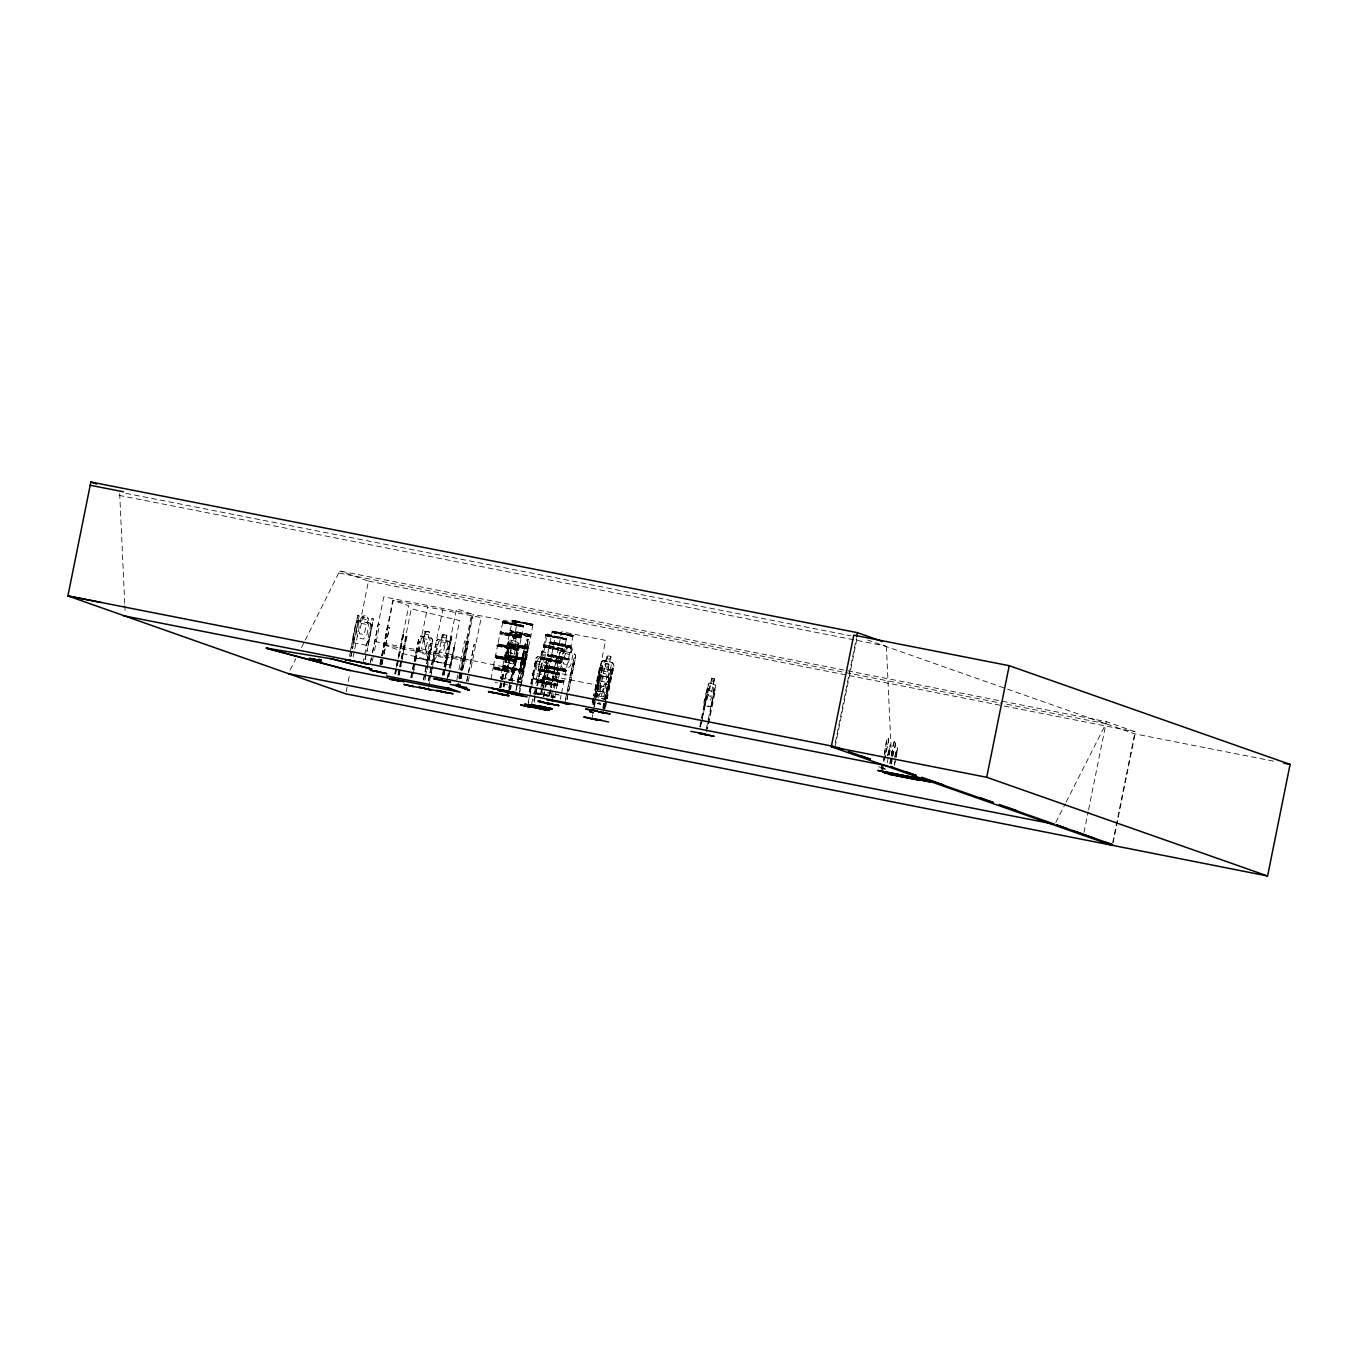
<?xml version="1.0" encoding="UTF-8"?>
<svg xmlns="http://www.w3.org/2000/svg" width="1358" height="1358" viewBox="0 0 1358 1358"><rect width="100%" height="100%" fill="white"/><g stroke="black" fill="none" stroke-linecap="round" stroke-linejoin="round"><path stroke-width="0.75" stroke-dasharray="5 3.75" d="M563.281 670.852L564.622 670.58M523.882 670.869L514.054 669.019M554.879 697.571L556.899 686.231L536.087 682.005L536.071 680.918L540.654 658.409L561.822 662.772M552.112 660.497L561.957 662.466L540.637 658.291L546.289 634.559M561.482 693.208L568.136 660.175L547.342 655.931L547.308 654.862L547.766 653.928L568.578 658.121L571.09 646.595L549.871 642.317L549.854 643.556L553.487 644.167M521.285 637.343L500.117 633.083L497.605 645.389L518.892 649.396L521.387 636.8L500.084 633.032L503.224 621.489M520.963 624.969L523.543 625.715L521.37 636.732L500.219 632.489M547.512 683.295C569.511 688.778 550.397 680.782 542.453 680.901M883.566 768.815L884.296 768.832M707.993 684.873C711.49 678.236 703.427 698.199 704.904 699.523C700.202 706.55 714.291 710.37 712.407 701.441L715.021 684.551L715.496 686.792L706.16 732.624M705.192 699.557L704.955 705.074L710.743 706.737M527.277 645.152L528.279 639.465L521.693 671.82L520.521 671.446L522.83 656.627M524.646 657.17L523.475 656.831L525.529 646.578L526.717 646.951L522.321 672.006L520.216 679.339L518.773 678.898L522.355 658.426L522.372 664.113L524.188 658.953L525.835 659.343M573.076 635.374L571.056 645.797L549.905 642.266L561.516 643.556L571.056 646.544L561.38 644.269M500.016 657.578L507.892 659.088L501.475 657.527M505.159 655.32L517.5 657.832L505.685 655.354M551.178 667.321L557.595 668.934L545.712 666.812M525.953 658.681L510.998 655.303M497.266 657.153L495.263 656.695L501.509 657.391L499.167 657.102M512 620.351L514.054 620.47M890.509 745.406L890.644 746.323M890.712 745.865L890.39 744.778L889.931 745.61M896.687 754.725L897.672 747.375M511.066 655.388L505.312 654.556L509.776 655.71M606.075 668.34L606.415 668.085M525.257 662.076L523.577 667.389L520.589 666.439L521.438 660.871M521.489 660.854L520.589 666.439M525.733 657.527L526.446 651.908L525.902 657.561M519.825 671.056L523.696 671.327L502.596 666.931L500.559 677.965L506.517 678.932M887.64 755.557L890.05 746.102M887.877 755.591L888.166 753.707M503.614 665.692L523.882 670.631L502.579 666.863L509.725 631.928L530.978 635.867L509.708 631.86L512.73 620.25M559.581 637.072L566.473 638.684L561.923 662.127L540.824 657.832L550.499 660.09M564.113 670.954L563.129 671.005L564.317 671.039M521.336 636.053L518.892 635.289M540.705 688.981L547.342 655.931C574.315 662.602 576.692 659.479 547.325 655.082M889.201 755.116L890.424 746.272M894.752 757.085L897.027 748.547M894.973 757.136L895.143 756.168M896.348 755.591L895.957 757.526M896.399 756.61L896.501 753.232M881.104 768.934L882.802 761.125M884.296 753.283L885.433 747.392A5.687 0.985 -78.9 0 1 887.029 739.499A5.687 0.985 -78.9 0 1 888.353 739.974A5.687 0.985 -78.9 0 1 886.757 747.868L883.056 765.42M881.631 769.035L883.888 757.272M884.262 755.303L885.772 747.46A5.687 0.985 -78.9 0 1 887.368 739.567A5.687 0.985 -78.9 0 1 888.692 740.042A5.687 0.985 -78.9 0 1 887.097 747.935L884.211 761.583M889.779 763.586L892.41 749.837A5.687 0.985 -78.9 0 1 894.005 741.96A5.687 0.985 -78.9 0 1 895.329 742.436A5.687 0.985 -78.9 0 1 893.751 750.329L891.68 760.073M890.118 763.654L892.766 749.905A5.687 0.985 -78.9 0 1 894.345 742.028A5.687 0.985 -78.9 0 1 895.686 742.503A5.687 0.985 -78.9 0 1 894.09 750.397L892.851 756.236M124.732 603.427L119.623 492.105M305.261 640.11L339.721 570.971L1106.329 721.658L1135.084 731.758L1112.762 842.469M350.177 652.146L357.697 615.632L359.157 615.938L352.605 648.394M349.515 656.22L350.754 650.126M351.162 648.089L357.697 615.632M350.822 656.508L352.045 650.414M352.452 648.377L359.157 615.938M350.975 656.525L352.197 650.431M346.154 691.799L347.801 683.6M348.208 681.546L349.872 673.347M353.182 656.933L354.421 650.788M354.828 648.734L368.476 581.088L339.721 570.971M362.875 616.04L361.72 621.523L358.716 622.796L356.645 633.049L358.393 638.005L363.333 639.024L366.847 635.188L368.918 624.935L366.643 622.558L367.763 617.058M366.694 622.558C373.365 615.598 358.597 612.322 361.584 621.302L358.173 620.589L355.915 622.134L352.944 636.885L353.708 642.741L366.1 645.322L368.833 640.212L371.786 625.478L370.462 623.169L366.915 622.422M363.01 663.264L372.024 618.62L373.467 618.925L366.932 651.399L373.467 618.925M365.132 659.496L366.354 653.402L365.285 659.513M370.361 662.857L372.024 654.675M372.432 652.621L378.203 623.95L379.697 624.239L374.027 652.96M370.462 662.908L372.109 654.709M372.533 652.655L383.788 596.858L471.65 614.139L460.396 669.935M372.364 661.142L373.501 654.963M379.901 664.181L392.802 600.185L408.775 605.787L395.042 673.874M380.172 664.266L387.336 627.311L389.356 627.719L383.991 654.335M380.427 664.283L393.345 600.287L481.207 617.567L470.377 671.31M380.732 664.385L387.913 627.413M381.819 664.537L383.482 656.355M383.89 654.301L389.356 627.719M381.921 664.571L383.584 656.389M394.788 673.789L403.037 632.828L403.869 633.032L398.913 657.611M395.348 673.908L403.869 633.032M395.619 673.992L398.505 659.649M397.945 674.807L399.184 668.662M399.608 666.625L400.848 660.48M401.255 658.426L411.27 608.774L459.649 620.572L450.041 668.17M398.437 674.909L399.676 668.764M400.101 666.71L401.34 660.565M401.747 658.528L406.297 635.985L400.899 666.914M398.76 675.011L399.999 668.866M400.423 666.829L407.094 636.189M399.252 675.096L400.491 668.951M410.778 677.557L413.647 663.366M414.054 661.329L418.807 637.7L420.691 636.019L423.951 636.613L424.952 631.097L429.671 631.979L428.364 637.615M411.084 677.642L412.323 671.548M412.73 669.528L413.952 663.434M414.36 661.414L419.079 637.836L420.793 636.036L431.454 638.192L432.625 640.297M412.051 677.795L413.29 671.718M413.698 669.681L414.92 663.604M415.327 661.567L419.418 641.282L414.818 665.709M413.188 673.823L414.411 667.729M418.637 651.67L427.634 607.026M424.069 636.834L425.054 631.13M423.34 679.883L424.579 673.789M424.986 671.769L426.208 665.675M426.616 663.638L430.707 643.352L432.302 643.658L426.565 672.074M423.662 679.951L424.884 673.874M425.292 671.837L426.514 665.76M426.921 663.722L430.707 643.352M432.523 640.28L429.824 655.014L427.006 660.141M425.444 676.063L432.795 640.263L431.555 638.022L428.568 637.462M424.935 680.188L426.157 674.094M428.245 680.816L429.468 674.722M429.892 672.702L431.114 666.608M431.521 664.588L442.742 609.997M428.568 680.901L429.79 674.807M430.197 672.77L431.42 666.693M431.827 664.656L435.612 644.286L437.208 644.609L432.285 668.951M429.518 681.054L430.758 674.96M431.165 672.94L432.387 666.846M432.795 664.826L437.208 644.609M428.602 687.216L430.248 679.102M430.656 677.065L431.878 670.988M445.848 640.874L447.054 635.204L442.402 634.356L441.401 639.873L438.736 641.451L436.665 651.704L438.091 656.525L442.419 657.323L445.628 653.368L447.699 643.115L445.747 640.857L446.85 635.357L442.521 634.559M441.52 640.076L442.504 634.373M442.453 675.011L443.676 668.934M444.083 666.897L448.174 646.612L449.447 646.849M442.759 675.096L443.981 669.002M444.389 666.982L448.174 646.612M443.217 674.722L444.456 668.577M444.881 666.523L456.543 608.673L472.499 614.291L461.262 670.088M443.489 674.807L444.728 668.662M445.135 666.608L451.077 635.799L451.908 636.002L444.032 675.333M443.794 674.824L451.908 636.002M447.172 678.219L448.819 670.02M449.243 667.983L453.861 647.579L449.719 668.068M447.665 678.304L449.311 670.122M448.395 676.369L449.634 670.224M448.887 676.454L450.126 670.309M450.533 668.272L454.675 647.783L453.368 647.494M456.848 679.883L458.393 671.65M458.919 669.63L464.589 640.925L466.184 641.248M458.749 678.117L459.887 671.938M459.344 678.185L460.583 672.04M460.99 669.986L466.779 641.316L468.493 641.638L462.705 670.309M459.598 678.27L460.837 672.125M459.921 678.304L461.16 672.159M461.567 670.105L467.746 641.502M460.175 678.389L461.448 672.176M461.822 670.19L473.11 614.342L517.042 622.966L505.906 678.813M460.956 678.474L462.195 672.329M462.603 670.275L468.493 641.638M461.058 678.508L462.297 672.363M466.711 681.224L474.146 644.354L475.741 644.694M466.812 681.258L474.248 644.388M468.306 681.563L469.851 673.33M490.985 679.187L493.073 668.425L502.732 670.445M495.568 657.034C502.596 658.291 495.432 658.07 498.233 657.628M509.403 623.543L504.158 622.303L505.023 623.118M502.477 621.489L505.872 622.643M498.046 657.662L498.929 658.392M505.753 662.025L513.375 663.841L515.531 658.817L513.426 664.028L505.634 662.195L508.588 641.706L510.285 640.076L508.69 641.808M499.574 687.725L508.843 641.842M500.05 687.81L508.639 645.203C509.114 645.203 505.566 644.778 511.694 646.085M507.79 657.068L506.602 656.203L521.251 659.462M514.359 621.862L513.68 621.098L515.938 621.557M500.474 687.946L509.063 645.339L513.171 645.899M500.949 688.031L510.319 642.198L512.306 640.755L513.494 635.086L512.39 640.569M503.394 686.809L504.633 680.664M505.057 678.627L510.829 649.956L511.677 650.126M503.495 686.859L504.735 680.714M505.159 678.661L510.829 649.956M504.242 686.995L505.38 680.816M514.92 660.871L513.375 661.193M505.634 623.033L523.203 626.717L521.353 626.479M514.444 661.397L513.986 660.667L515.514 661.77M508.809 687.793L510.031 681.716M510.438 679.679L517.449 647.308L510.082 683.821M508.452 691.952L509.674 685.858M515.378 658.783L518.501 644.082L511.338 679.9M509.284 690.051L510.931 681.92M509.759 690.136L511.389 682.005M519.537 681.988L521.387 682.208L511.83 679.985L518.349 647.511L516.991 647.223M510.574 689.44L511.355 685.484M511.762 683.413L518.705 649.752L501.289 646.68M517.636 679.934L525.257 644.32L519.028 671.039L523.662 651.008L522.202 656.389M515.955 690.187L517.177 684.092M517.585 682.072L524.901 646.374L527.006 639.058L528.449 639.499M516.159 690.187L517.398 684.092M517.805 682.072L524.341 649.599M518.145 682.174L524.697 649.718L523.781 649.497L524.697 649.718M523.492 659.445L526.123 659.835L522.253 659.02M520.046 679.102L521.149 673.602M530.757 625.019L531.521 624.544L528.5 623.695M519.452 689.134L527.227 650.584L528.143 650.805L519.961 691.392M521.336 673.84L522.949 672.21L528.041 647.325L527.345 644.982M518.79 695.33L528.228 647.359M529.128 692.054L530.35 685.977M530.757 683.94L535.918 658.291L537.649 656.559L547.529 658.324L548.615 660.531L547.529 658.324M529.501 692.156L530.723 686.062M531.131 684.025L536.172 658.409M528.228 702.409L529.875 694.294M530.282 692.274L536.41 661.838L529.841 696.416M527.787 706.567L529.433 698.436M544.524 657.985L546.255 660.175L544.185 670.428L541.197 674.451L537.293 673.755L536.087 668.985L538.141 658.732L540.62 657.289L541.621 651.585L545.933 652.349L544.643 658.002M540.739 657.306L541.842 651.823M531.691 703.936L533.219 696.298M535.239 693.921L536.478 687.776M536.885 685.722L547.308 634.016L557.951 637.309M535.358 693.955L542.419 661.261L535.935 694.074M548.343 636.24C551.195 635.544 544.117 635.289 548.853 636.138M534.288 702.273L535.391 696.077M542.097 670.054L544.151 659.801L540.246 659.105L538.175 669.358L547.155 670.971L540.399 669.867M548.191 635.612L549.345 636.206L547.342 635.816M554.183 631.47L552.265 631.198L550.245 641.621L559.802 643.777M540.535 694.108L541.757 688.014M542.165 685.977L546.68 663.672L548.208 663.96L542.063 694.396M540.908 694.193L542.131 688.099M542.538 686.079L546.68 663.672M548.496 668.153C544.252 667.508 550.346 667.151 547.919 668.068M554.488 632.862C552.553 630.91 558.427 634.067 555.507 632.811M542.504 690.254L548.496 660.497M543.217 696.722L555.303 636.834L545.678 634.492M543.794 696.841L545.322 688.591M545.865 686.588L549.82 663.943M548.87 695.771L561.669 631.742L605.6 640.382L594.464 696.213M557.052 659.054L551.161 687.691L556.305 658.902M572.703 670.377L569.919 675.486L557.595 672.906L556.899 667.067L559.937 652.315L562.178 650.771L565.573 651.484M551.416 696.314L560.09 652.434M549.786 672.006L557.968 673.941M563.723 639.228L565.335 639.533L545.61 635.646M552.282 698.623L554.098 690.526M554.336 688.472L561.041 656.033L559.598 655.727M546.069 682.157L557.323 684.177L561.652 663.043M571.718 647.24L570.547 652.723L572.804 655.099L570.733 665.352L567.237 669.205L562.331 668.17L560.599 663.23L562.653 652.977L565.658 651.687C562.212 642.673 577.082 645.491 570.767 652.57L574.4 653.334L575.673 655.642L568.544 691.46M565.709 651.704L566.812 646.204M564.521 634.407L553.215 632.556L572.906 636.512L570.716 635.357L571.226 636.104M556.288 669.392L565.828 671.616L563.977 671.378M560.294 699.234L561.058 695.279M565.471 699.268L573.823 658.715L575.266 659.02L568.713 691.477M564.826 703.359L573.823 658.715M566.914 699.574L568.136 693.497L567.084 699.591M599.489 667.389L593.616 696.026L600.134 667.508M592.801 704.412L593.938 698.216M593.853 700.015L601.441 662.229M593.378 704.395L594.651 698.046M595.008 696.264L601.204 665.573L602.324 665.827L593.972 706.584M597.282 685.349C596.501 706.058 598.08 669.019 600.355 670.716L601.798 668.866L610.268 670.309L611.151 672.465M593.802 704.479L595.042 698.402M595.449 696.365L599.506 673.958L600.949 674.213L594.397 706.686M594.159 704.327L595.398 698.233M595.806 696.213L602.324 665.827M591.952 718.857L592.767 714.8M608.859 664.571L605.329 663.977L604.361 669.494L602.035 670.988L598.827 696.145L602.222 696.722L604.293 686.486L606.992 682.429L609.063 672.176L607.62 670.037L609.012 664.418L605.379 663.79M598.454 697.978L597.011 695.839L599.082 685.586L601.781 681.512L605.43 663.128L609.267 663.994L607.196 674.247L603.359 673.381M605.923 661.329L607.026 655.829M604.055 697.044L607.247 671.87L603.852 671.293M610.862 656.695L609.64 662.161L611.321 664.469L609.25 674.722L606.313 678.644L602.477 677.778L601.305 672.923L603.376 662.67L605.804 661.295L606.924 655.625L611.032 656.542L609.81 662.025L612.73 662.67L613.646 664.928L606.873 698.708M602.816 708.095L609.352 675.639L610.794 675.894L604.242 708.367M603.241 708.197L609.352 675.639M597.893 680.799L600.236 675.554L608.927 677.048L608.825 682.701L605.736 697.299L604.293 699.149L605.838 697.384M603.699 708.604L611.881 668.017L613.392 668.34L607.264 698.776M603.275 712.729L604.904 704.598M605.312 702.578L612.271 668.085M610.557 679.628C602.68 698.929 616.515 664.3 613.527 664.911L612.509 662.823L603.071 660.684M604.819 708.859L606.466 700.728M605.617 706.89L606.856 700.796M699.76 726.751L707.925 684.788M700.27 726.853L708.044 688.302L700.966 727.022M700.439 726.92L708.723 688.472M714.308 678.796L713.188 684.279L714.07 686.435L712.016 696.688L709.878 700.762L707.535 700.168L707.179 695.449L711.915 677.998L710.981 683.515M713.357 684.313L714.58 678.661L711.915 677.998M706.449 728.465L714.223 689.915L715.428 690.187L707.654 728.737M835.34 742.453L856.236 638.888M835.136 746.73L857.051 638.107M891.442 756.219L886.231 642.775M882.649 770.088L883.006 767.711M888.149 752.705L890.627 744.829M888.964 755.065L890.559 746.798M895.126 755.167L897.4 747.477M1084.007 832.369L1088.148 811.863M1088.556 809.826L1106.329 721.658M1113.136 842.69L1135.033 734.084M882.564 769.375L883.803 763.536M887.181 762.806L888.471 756.678M891.204 764.045L892.444 758.188M894.599 763.213L895.448 759.139M894.396 765.301L895.261 761.227M523.611 659.598L518.977 658.291M507.315 647.647L497.639 645.389L493.005 668.136L514.156 672.482L493.039 668.934L513.85 673.11M522.083 648.207L528.041 649.175L530.859 636.138L521.133 633.897M523.441 671.955L503.207 667.763M534.628 692.291L536.087 682.005L557.17 685.603L536.223 681.36L557.374 685.026L536.291 680.511M542.402 694.413L533.66 693.021L540.925 693.938M523.577 667.389L525.037 662.008M517.483 657.883L506.84 655.999M547.036 671.514L559.53 673.347L538.77 668.832L559.547 673.059M502.766 667.813L520.063 671.446L521.862 666.557L521.913 671.938L522.389 665.369L524.544 659.122L522.406 658.545M550.924 672.261L557.612 673.5L555.728 673.313M710.54 706.703L712.543 701.424M521.947 660.99L523.475 656.797M547.359 654.76L568.578 658.851L547.766 653.877L549.82 643.624L570.649 647.868L561.092 645.627M598.012 680.85L600.372 675.588M597.164 690.984L605.838 692.461L608.18 687.216M521.981 673.874L522.983 672.295M543.098 680.494L545.644 675.282L543.098 680.494L533.117 678.694M290.12 669.918L295.806 658.732M301.476 647.562L304.311 641.978M1055.794 822.439L1065.249 803.817M1066.2 801.967L1105.904 723.746L1004.105 703.733M426.955 659.954L429.569 654.929M444.456 663.4L447.172 658.24L444.439 663.213L433.779 661.244M447.308 658.274L444.524 663.417L433.609 661.397L446.612 640.823M569.834 675.282L572.533 670.309L575.486 655.676L574.23 653.487L544.134 647.24M365.947 645.118L368.612 640.144M545.526 634.559L548.004 635.629M547.715 635.85L566.676 639.007L562.806 638.192M547.308 667.898L566.235 670.886L564.351 669.562M517.177 659.173L525.716 660.616L523.441 659.92M564.521 639.16L563.638 639.007M557.629 674.519L556.441 674.281L558.257 674.637M601.798 668.866L600.253 670.631M506.653 623.203L503.495 622.762L504.938 623.05M513.46 621.658L514.614 621.913L512.017 621.268L532.828 624.799M506.161 656.491L505.77 656.491M539.703 670.784L559.004 674.79M546.222 667.661L547.291 667.678L545.627 667.423M537.768 656.593L535.918 658.291M438.244 639.279L436.274 640.959L438.244 639.279L441.401 639.873M520.929 625.376L523.407 625.614M495.347 656.627L497.401 656.78M532.828 624.765L530.944 635.527L509.827 631.232L519.52 633.49M548.242 671.344L538.413 669.273L545.492 671.293M545.882 666.303L544.982 666.625L547.58 667.474L546.12 667.067M558.834 673.857L557.578 673.67L559.649 673.721L558.545 672.719M601.322 662.212L603.19 660.701M560.039 652.417L562.212 650.957M356.119 622.253L358.257 620.793L370.394 623.339M421.286 638.209L423.968 636.8M570.632 635.171L572.974 635.374M548.988 666.371L545.067 665.997L547.715 667.05M532.998 624.867L531.131 624.68M552.842 631.249L553.181 631.996M552.214 631.266L553.334 631.589M566.456 639.194L556.865 636.902M514.02 659.598L495.466 656.05L496.536 656.899M525.088 658.749L504.972 654.946L505.753 655.303M515.327 660.837L516.193 660.582M566.031 671.022L556.441 668.73M503.139 621.455L520.997 625.003M572.499 635.816L571.26 635.646L573.11 635.917M565.845 639.143L564.605 638.939M525.919 660.022L521.421 658.8M515.751 661.176L512.628 660.684M545.152 666.218L546.255 666.693M548.055 672.278L538.311 669.834L540.467 669.766M558.8 674.247L556.95 673.059M512.102 620.657L529.365 623.967L527.057 623.509M513.867 621.132L521.676 622.898M513.086 621.54C521.099 623.101 511.151 620.929 514.529 621.625M529.348 623.916L532.913 624.357M502.596 622.592L504.276 622.711M506.042 622.711L505.448 623.152M530.944 625.274C535.629 626.191 528.703 624.154 531.385 625.155M513.663 624.493L522.287 626.462L503.394 622.813M552.214 631.657L571.328 635.272M554.658 632.624L552.129 632.285L556.101 632.981M553.826 632.709L555.133 632.794M571.277 635.917L563.366 634.288M547.291 635.408L548.377 635.595M546.782 635.68L547.817 635.917M530.35 634.746L510.116 630.553L530.367 634.746M549.141 636.172L546.968 635.697M521.353 636.002L502.969 632.455M529.926 636.8L509.708 632.607L529.943 636.817M543.743 644.931L545.424 645.067M507.23 644.303L528.432 648.343L513.171 645.899M543.319 647.002L545.016 647.121M517.33 658.494L504.921 655.71L506.857 655.948M506.619 656.797L505.516 656.423M508.724 657.017L507.858 656.865M526.021 659.513L524.12 659.241M498.335 658.104L495.347 657.595L497.469 658.121M496.943 657.781L499.303 658.274L498.454 658.324M498.997 658.223L497.317 657.459M522.966 659.988L524.29 660.26M516.312 659.886L514.631 659.75M512.679 660.243L516.651 660.548L507.926 658.885M560.905 663.4L540.688 659.207L560.939 663.4M516.329 661.227L514.478 660.939M513.579 661.057L515.038 661.55M546.918 667.236L554.709 669.002M548.921 667.661L547.647 667.372M549.277 668.306L546.544 667.542M551.365 666.523L566.201 669.8L557.629 668.696M503.631 665.709L523.865 669.901M564.232 670.394L566.099 670.496L562.399 669.952M538.634 669.087L552.621 671.684M547.053 671.463L538.481 670.037L539.466 670.343M539.992 670.852C546.493 672.482 536.885 670.479 542.148 670.92M540.094 671.09L541.01 671.293M542.708 671.599L541.333 671.158M556.424 674.264L549.65 672.668M543.319 676.759L544.999 676.895M543.726 679.068L542.742 678.728L544.592 678.949M556.899 667.067L557.663 672.906L558.953 672.991M512.679 620.691L513.935 620.861M531.165 624.239L532.455 624.408M530.622 624.357L531.589 624.544L529.297 624.357M531.419 624.986L530.095 624.884L531.47 625.155M521.574 625.444L522.864 625.665M521.54 625.885L522.796 626.021M520.963 626.208L521.251 626.038M552.706 632.319L555.863 633.134M555.795 632.913L554.692 632.896L556.61 633.422M571.294 635.238L573.161 635.51L572.142 635.137M570.683 635.799L571.871 636.036M546.222 634.576L559.598 637.089M546.137 634.984L554.132 636.359M546.052 635.595L547.342 635.782M549.413 636.376L549.701 636.478M564.028 639.279L564.996 639.295L556.729 637.564L559.377 638.124M564.402 639.55L566.252 639.788L564.928 639.262M562.161 650.906L563.994 651.127L557.103 649.447M561.346 661.346L541.112 657.136L561.788 661.278M505.702 655.286L506.992 655.49M525.512 658.749L508.792 655.795M524.697 660.158L523.051 660.022M495.942 657.662L499.829 658.749M515.548 661.77L510.167 660.854M545.797 666.405L551.229 667.219M539.058 670.088L540.314 670.241M557.51 674.06L558.783 674.196M500.847 678.694L502.121 678.881M534.611 692.291L554.845 696.484L543.573 694.481M514.003 620.47L523.458 622.253M506.178 622.371L502.647 621.964M521.591 625.427L511.066 623.339M503.903 622.626L506.704 623.407M519.758 625.121L521.913 625.749L513.799 623.831M554.132 631.487L555.999 631.793M522.083 626.242L520.606 626.106L521.879 626.361M554.047 631.894L555.88 632.183M547.478 634.763L549.311 635.086M517.262 637.513L520.946 638.056L519.944 637.717M545.407 645.05L549.549 645.797M544.999 647.121L564.283 650.448L543.149 646.153L552.859 648.411M605.702 661.091L603.037 660.497L601.322 662.127M501.713 644.626L498.046 644.065L507.603 646.306M501.306 646.68C478.491 642.164 525.223 652.4 517.466 650.041M601.204 665.573L601.934 665.776M613.392 668.34L611.881 668.017M507.094 656.287L508.758 656.627M506.975 656.848L506.093 656.661L507.281 656.966M507.196 656.899L508.961 657.272M523.798 660.192L524.782 660.361L523.153 659.852M499.388 656.304L495.721 655.761L505.261 657.985M514.682 659.767L507.96 658.511M497.249 657.204L510.438 659.733M547.053 666.591L548.921 666.897M564.385 669.562L549.871 666.71M600.287 675.758L608.791 677.218M562.382 670.037L564.538 670.648M546.408 667.695L545.186 667.491M564.741 671.344L546.018 667.729M540.263 670.513L542.148 670.58M601.781 681.546L605.176 682.089M558.07 674.417L556.899 674.196M598.657 682.65L598.233 676.844L598.538 682.633L608.299 684.822M600.898 685.943L604.293 686.486M544.982 676.895L563.977 680.901L543.302 676.759M544.575 678.949L556.678 681.292M597.282 690.815L605.838 692.461M517.704 681.665L519.554 681.988M601.73 698.521L604.412 698.997M601.798 698.725L604.429 699.183M559.258 695.058L555.133 694.311M598.148 702.663L600.321 703.037M597.214 703.444L600.745 704.055M597.197 703.631L600.694 704.225M551.144 696.688L554.896 697.35L552.366 696.535M551.009 697.316L552.876 697.639M541.723 651.789L545.746 652.519M535.391 660.905L547.97 663.145M536.783 661.923L535.629 661.719M534.848 663.451L547.444 665.709M533.287 678.542L543.047 680.29M515.497 641.316L516.753 635.85L513.341 635.052M505.634 662.195L505.736 656.457M515.751 621.2L518.06 621.591M517.958 622.236L514.224 621.625L516.159 622.151M526.989 623.933L529.297 624.324M506.262 622.015L508.554 622.439M506.178 622.405L511.083 623.288M555.965 631.793L568.679 634.339M505.668 623.152L503.665 622.609M519.554 626.174L514.682 625.24M564.521 634.441L571.616 635.544L563.519 633.626M567.118 634.95L571.328 635.951M547.732 636.07L548.717 636.223M517.279 637.513L502.562 634.526M553.487 644.167L558.376 645.084M522.507 646.136L528.466 647.104L518.909 644.88M501.696 644.609L518.875 648.309L497.758 644.761L518.909 649.107L509.182 646.798M425.071 631.317L429.484 632.132L428.279 637.598L430.214 639.856L428.143 650.109L424.952 654.081L420.641 653.283L419.215 648.462M450.279 643.522L448.938 641.248L446.035 640.721M438.176 639.465L448.938 641.451M520.097 658.121L522.406 658.511M520.029 658.494L522.321 658.902M517.398 658.104L522.321 658.953M506.687 656.576L508.164 656.865M524.392 659.632L517.313 658.545M523.288 660.039L521.234 659.462M419.724 641.349L418.451 641.112M499.371 656.304L515.514 659.632L514.02 659.292M551.382 666.523L545.424 665.556L549.905 666.71L546.306 666.167M548.988 666.388L551.28 666.778M510.387 659.818L512.73 660.158M501.306 658.562L498.267 658.087M510.336 660.26L512.628 660.633M562.433 669.952L557.51 669.121M560.107 669.613L562.416 670.071M561.346 670.462L564.572 671.124M557.68 673.891L541.604 671.208M542.47 680.901L536.512 679.934L546.069 682.157M416.346 658.002L427.057 659.971M416.193 658.155L415.871 652.434L416.159 658.155L427.125 660.175M507.722 684.941L502.833 684.025M539.635 694.549L533.575 693.242L538.26 694.108M706.822 689.983L714.376 691.901M518.06 621.625L520.657 622.1M517.941 622.236L527.006 623.899M558.257 632.217L560.854 632.743M567.203 634.492L561.873 633.49M508.367 623.441L510.964 623.95M554.454 632.2L555.422 632.455M554.641 632.845L553.589 632.658M557.934 637.275L564.894 638.786M549.532 645.797L564.419 649.073L543.302 645.508L564.436 649.803L554.726 647.545M522.507 646.136L507.349 643.556L528.5 647.902L518.773 645.593M522.1 648.207L511.677 646.085M517.5 657.611L520.114 658.104M517.415 658.019L520.029 658.528M510.88 657.374L513.46 657.866M519.774 659.649L505.906 656.712L507.4 657.068M501.577 656.983L504.242 657.238M551.28 666.812L561.72 668.934M510.523 659.309L504.09 657.917M551.11 667.695L553.708 668.187M501.289 658.545L514.037 661.159M510.336 660.209L503.869 659.054M498.216 658.274L499.625 658.511M546.918 667.661L548.428 667.966M499.795 658.749L510.184 660.854M550.856 672.397L553.487 672.804M548.819 696.264L543.421 695.194M525.902 644.558L525.071 644.286M519.893 673.398L519.028 671.039L519.028 673.127L522.168 673.908M125.853 493.327L850.923 635.833M118.961 495.364L885.586 646.035M339.296 573.076L1002.034 703.325M368.476 581.088L1002.119 705.617M1004.207 706.024L1135.084 731.758M1273.515 761.142L1134.66 733.846L867.779 640.059M374.774 641.502L462.654 658.766M464.113 658.97L508.045 667.61M552.672 676.386L596.603 685.009M384.331 644.931L472.211 662.195M897.553 749.26L897.485 747.545M878.473 766.829L884.414 768.221L883.549 767.983M882.802 768.407L885.229 768.883M882.751 768.628L885.178 769.12M515.021 621.404L513.069 620.946M514.818 624.595L509.42 623.509M554.2 635.985L556.933 636.546M554.115 636.41L557.951 637.258M558.376 645.084C602.443 652.96 521.319 636.8 559.513 645.135M518.909 644.88L507.637 642.86L517.194 645.101M504.887 659.818L507.603 660.361M547.121 671.107L550.975 671.87M541.401 670.784L541.842 670.818M512.187 669.952L514.903 670.496M509.097 679.441L511.83 679.985M512.832 680.748L507.451 679.645M508.927 680.137L511.694 680.697M548.802 692.512L551.535 693.055M523.458 622.236L530.588 623.797L528.534 623.305M521.761 622.456L516.651 621.404M523.39 622.626L528.483 623.746M523.254 623.271L525.919 623.831M513.867 623.492L516.532 624.035M559.207 632.93L561.873 633.473M509.488 623.135L512.17 623.661L502.783 621.54M553.198 631.962L561.788 633.897M555.133 637.174L548.021 635.595M552.35 637.225L555.015 637.785M509.929 634.712L500.372 632.539M511.542 635.12L521.234 637.377M553.147 647.053L543.726 644.931M554.437 648.903L557.103 649.447M516.906 646.442L507.196 644.184M518.484 646.934L521.149 647.494M557.153 656.814L547.478 654.556M558.766 657.221L568.527 659.411L547.478 655.286M508.894 648.139L517.483 650.041M514.835 656.78L509.759 655.71M516.413 657.221L524.986 659.258M514.784 657.068L509.674 655.965M516.396 657.255L519.062 657.917M514.699 657.442L506.076 655.693M516.312 657.73L518.977 658.324M554.896 668.085L547.766 666.54M556.525 668.272L565.115 670.275L559.173 668.815M505.193 658.274L495.755 656.152M506.823 658.46L515.378 660.48L511.881 659.53M549.718 667.406L554.794 668.577M506.721 658.936L515.327 660.888M506.721 658.986L509.386 659.53M502.341 658.613L505.006 659.19L499.914 658.087M497.571 657.951L498.573 658.07M550.007 670.835L557.103 672.363M545.577 670.767L548.309 671.073M549.871 671.531L556.984 673.178M548.157 671.854L543.081 670.648M540.552 671.192L541.638 671.327M512.441 668.594L502.749 666.337L523.865 670.648M552.553 679.611L542.877 677.353L564.011 681.648L542.725 677.981L563.859 682.276L554.166 680.019M504.31 670.937L513.867 673.178M545.916 682.887L536.223 680.613M547.155 692.716L549.82 693.276M545.169 694.973L550.329 696.06M545.033 695.602L547.732 696.162M570.598 647.97L567.457 647.308L567.084 649.124L570.224 649.786M357.544 615.615L359.004 615.921M371.854 618.603L373.314 618.909M514.173 621.217L516.566 621.811M528.313 624.374L525.902 623.848L530.706 624.833M559.224 632.913L553.266 631.589M556.695 632.794L559.123 633.337M516.464 624.408L518.892 624.952M521.149 647.494L523.577 648.021M519.197 657.119L521.591 657.9M509.471 659.02L511.915 659.547M552.146 668.017L547.698 666.948M548.157 667.847L549.141 668.068M499.999 657.611L502.443 658.223M498.454 658.053L499.557 658.307M513.765 661.295L511.66 660.684M552.519 672.091L554.981 672.617M552.299 673.245L554.709 673.755M557.187 674.434L557.782 674.536M556.678 681.292L563.57 682.972L543.709 679.068M495.025 682.395L497.452 682.921M600.117 667.304L612.475 670.088M514.631 620.946L516.685 621.387M568.663 634.322L570.716 634.797M504.87 623.186L506.907 623.645M518.909 635.289L500.525 631.759L501.526 632.098M518.501 637.36L500.117 633.813L502.579 634.526M523.56 648.004L527.906 649.073M509.674 655.999L506.178 655.15M561.72 668.917L566.048 669.986M498.063 656.729L500.185 656.933M500.016 657.696L495.67 656.576M499.897 658.138L496.4 657.272M543.098 670.682L539.55 669.867M540.484 670.971L538.396 670.665L542.877 671.803M505.04 679.136L500.695 678.066M516.855 681.784L518.909 682.242M556.61 694.125L558.647 694.583M532.964 673.008L533.27 678.728M513.409 635.255L516.753 635.85L514.529 653.945L512.017 657.951L508.69 657M510.133 640.042L517.856 641.876L518.366 644.133M530.554 623.763L532.064 624.154M513.154 620.589L514.682 620.929M570.666 634.763L572.193 635.171M553.3 631.555L554.794 631.945M505.091 622.151L502.732 621.557M501.492 632.098L502.986 632.455M518.484 637.36L519.978 637.717M448.938 641.248L450.143 643.488L448.836 641.417M514.037 659.564L515.514 659.954M557.086 672.363L558.579 672.719M496.315 657.934L497.826 658.291M556.899 673.551L559.207 674.196M433.406 655.693L433.728 661.431L433.575 660.158M402.274 653.419L450.652 665.199M552.248 697.163L554.59 697.774M536.087 694.278L533.626 693.819M711.965 678.202L714.461 678.813M709.199 683.074L715.191 684.585M714.223 689.915L715.428 690.187M532.013 624.12L532.896 624.391M512.306 620.351L513.205 620.572M512.187 620.742L513.069 620.996M502.562 622.575L503.648 622.813M543.302 646.985L544.151 647.24M525.105 658.715L525.97 658.97M565.081 670.156L566.048 670.513M546.289 666.184L545.322 665.827M516.363 659.886L515.497 659.649L516.583 660.378M515.361 660.344L516.278 660.684M558.427 673.415L559.343 673.755M527.006 639.262L528.381 639.669M525.054 644.473L528.16 645.44M527.227 650.584L528.143 650.805M523.475 650.974L526.632 651.959M522.575 661.227L523.764 661.567M518.858 678.728L520.216 679.136M538.311 678.661L546.289 681.461M447.546 653.317L463.502 658.919M383.805 644.829L399.778 650.431M370.344 623.322L371.549 625.512M610.048 670.445L610.879 672.499M517.619 642.028L518.23 644.099M508.248 652.451L508.995 657.238M353.182 636.902L353.861 642.572M891.561 758.324L891.9 764.69M124.834 605.549L125.174 611.898M533.219 673.042L533.405 678.576M608.656 677.184L608.69 682.667M597.299 695.686L598.471 696.043L601.407 691.392C600.966 700.032 605.906 697.18 602.375 690.271C608.554 684.109 605.515 680.256 601.832 688.93L599.964 682.989L600.864 689.966L597.299 695.686M361.347 623.356L359.293 633.609L364.216 634.644L366.287 624.391L361.347 623.356M363.52 617.126L363.163 618.959L366.321 619.621L366.694 617.788L363.52 617.126M423.594 638.633L421.523 648.886L425.835 649.684L427.906 639.431L423.594 638.633M425.648 632.37L425.292 634.203L428.059 634.712L428.432 632.879L425.648 632.37M441.044 641.893L438.99 652.146L443.319 652.943L445.373 642.69L441.044 641.893M443.115 635.629L442.742 637.445L445.526 637.971L445.899 636.138L443.115 635.629M511.949 642.589L509.878 652.842L512.917 653.554L514.971 643.302L511.949 642.589M513.782 636.308L513.409 638.141L515.361 638.6L515.717 636.766L513.782 636.308M527.04 640.246L527.43 642.317L527.04 640.246M542.232 652.825L541.859 654.658L544.388 655.116L544.745 653.283L542.232 652.825M534.831 695.958L533.592 702.103L534.95 696.009M550.754 689.728L549.515 695.873L550.856 689.762M565.284 653.521L563.214 663.773L568.119 664.809L570.19 654.556L565.284 653.521M593.191 698.08L591.952 704.225L593.293 698.114M605.753 664.996L605.379 666.812L607.569 667.185L607.926 665.352L605.753 664.996M607.416 656.882L607.043 658.715L609.504 659.275L609.878 657.442L607.416 656.882M710.489 685.518L708.418 695.771L710.76 696.365L712.831 686.113L710.489 685.518M712.203 679.221L711.83 681.054L713.34 681.427L713.697 679.594L712.203 679.221M493.209 667.491L514.292 671.837L493.158 667.542M494.057 666.914L514.275 671.107L494.023 666.914M427.702 658.868L423.153 636.461L427.668 658.851"/><path stroke-width="1.5" d="M532.93 706.924L549.447 710.302L532.947 706.805M698.895 733.303L714.155 736.274L699.2 733.405M877.675 770.393L922.625 779.237M878.1 770.563L923.61 779.254M882.615 772.057L913.204 778.185M885.127 772.991L930.434 782.004M889.439 774.196L920.164 780.392M919.434 780.12L889.303 774.366M510.981 693.836L527.125 696.892M386.436 675.894L449.685 688.489M450.177 684.398L466.66 687.521M882.394 641.434L857.475 632.675L90.867 482.005L67.9 595.924L345.73 693.836L1267.591 875.995L1290.1 764.401L1009.215 665.692L853.775 635.137L831.283 746.73L1112.168 845.44M319.3 660.429L319.249 659.428L319.3 660.429L309.369 658.291L313.477 659.19M320.233 660.769L320.199 659.75L320.233 660.769L317.212 660.226C330.639 663.111 301.816 656.949 315.412 659.886M320.997 661.04L321.184 660.107M349.855 660.277L345.272 659.767M370.768 668.917L366.728 667.83L367.645 668.051M366.847 663.841L367.746 663.994L348.378 660.226M369.614 668.9L370.53 669.087L366.728 667.83M370.344 670.207L386.843 673.619L370.378 670.139M379.323 672.176L380.495 672.38L377.083 671.31M389.39 679.136L404.005 681.614L389.882 679.255M412.951 686.537L403.886 684.415L413.596 686.537M419.588 687.335L428.568 689.491M430.333 689.898L418.96 687.063M433.915 678.813L450.567 682.106L434.102 678.627M437.055 690.56L445.984 692.665M426.531 688.913L453.097 693.785L438.6 691.018M456.78 685.535L460.073 686.622L460.209 685.705M457.323 684.653L456.033 685.281L459.666 686.605L459.819 684.653M457.68 684.296L457.137 685.892M457.782 685.96L458.104 684.33M458.257 684.398L457.884 686.028L458.393 684.432M459.004 686.35L458.885 684.449L458.749 686.418L460.073 686.622M465.675 688.761L469.223 690.034L459.242 686.299L459.598 684.585M492.564 688.557L505.566 690.764M501.696 694.345L504.65 695.381L501.391 694.159M524.799 704.191L541.367 707.45L524.867 704.208M545.237 702.901L548.632 704.021L545.695 702.986M545.237 709.962L533.915 707.111L545.203 709.844M551.942 700.422L547.766 699.862M564.487 703.291L569.715 704.106L568.815 703.97M596.858 719.791L584.296 716.956M586.283 709.199L597.401 710.947M590.255 711.745L593.208 712.78L589.949 711.558M596.875 710.862L585.587 709.046M599.421 712.169L609.929 713.935M856.643 636.817L857.475 632.675M1267.591 875.995L986.706 777.285L1009.215 665.692M1083.412 835.34L1083.599 834.406L1112.355 844.523M500.83 694.142L503.36 694.804M543.879 707.263L538.413 706.313M550.533 704.004L538.158 701.356L559.021 705.6L550.516 704.038M457.086 685.417L459.666 686.571M531.063 707.314L520.929 705.023M531.606 707.365L520.776 704.887M422.032 687.674L431.012 689.864M376.387 671.208L379.884 672.363M379.188 672.295L378.203 671.921M884.635 772.889L929.823 781.784M505.94 690.849L492.071 688.319M596.756 719.893L583.719 717.058M499.897 690.543L498.046 690.356L518.332 694.549M518.264 694.549L511.983 692.886M538.345 700.66L540.195 700.898M538.243 700.949L540.077 701.152M532.54 704.989L531.521 704.666L549.922 708.18M551.789 708.842L550.499 708.638L552.18 708.774M590.39 718.569L601.934 720.572M345.272 659.801L350.737 660.463M442.759 680.579L442.063 680.443M552.825 700.609L546.985 699.811L547.868 700.049M569.664 704.021L564.113 703.325M396.706 680.511L398.25 680.85M526.106 706.228L539.364 708.621M698.453 732.811L706.567 734.848M498.624 690.39L501.747 690.899L499.88 690.611M508.333 695.432L488.456 691.561L490.951 692.274M507.434 695.568L508.741 695.771M557.187 705.345L558.444 705.515M445.764 692.444L436.478 690.373M455.592 685.569L466.015 689.168M409.539 685.773L423.441 688.336M502.715 694.787L501.968 694.634M547.121 703.478L547.953 703.648M591.273 712.186L590.407 712.016M514.784 694.125L519.146 695.449M490.289 691.816L492.139 692.139M507.485 695.585L490.9 692.257L492.954 692.699M610.065 713.799L598.929 711.931M543.794 707.416L550.55 708.655M348.531 660.243L349.991 660.565M566.099 703.631L550.262 700.321M320.013 660.684L312.323 659.326M368.935 668.543L371.905 669.104L331.946 658.885L370.802 668.917M501.696 690.899L514.427 693.446M503.343 694.821L505.651 695.228M541.825 701.933L544.134 702.358M546.391 707.908L548.7 708.333M690.815 731.351L705.837 734.05M350.415 670.614L266.117 648.156L346.816 669.834L460.243 692.207L449.108 688.285M494.414 692.529L497.028 693.038M90.222 485.264L123.51 491.8M101.205 602.46L67.9 595.924L834.508 746.594M1283.887 763.179L1290.1 764.401M831.283 746.73L986.706 777.285M123.595 615.785L888.132 766.048M892.019 766.812L890.22 766.455L916.005 775.52M465.149 688.998L469.172 689.915M469.223 690L465.421 688.829L466.286 688.879M288.185 673.619L1054.843 824.306L1007.246 807.586M546.714 702.85L552.112 703.953M550.448 704.157L545.067 703.037M540.06 706.126L545.475 707.162M541.095 706.839L533.966 705.328M367.695 663.892L362.518 663.281M315.26 659.547L319.062 660.344M394.227 677.54L394.771 677.693M318.196 659.496L321.422 660.192M330.011 658.443L332.693 659.037L266.457 648.139L269.139 648.717M608.588 722.032L595.534 718.959M540.62 702.052L542.674 702.527M604.548 713.001L591.681 710.132M556.525 704.904L558.053 705.26M506.823 695.092L508.35 695.466M549.871 708.163L551.399 708.536M532.472 704.972L534 705.345M509.318 692.139L499.201 689.762M508.282 695.466L509.114 695.703M551.348 708.536L552.231 708.774M488.591 691.663L489.474 691.918M90.867 482.005L96.622 484.025M836.494 747.29L842.435 749.378M848.394 751.483L870.206 759.139M905.905 771.684L915.818 775.163M921.759 777.268L943.589 784.924M979.288 797.486L993.173 802.357M999.132 804.445L1016.972 810.726M929.89 780.392L993.36 802.697M1056.762 824.985L1081.681 833.744M446.476 687.861L456.458 691.358M318.078 660.005L310.388 658.647M837.105 747.409L842.979 749.497M860.633 755.727L870.444 759.19M1056.813 825.002L1066.607 828.465M1072.497 830.536L1094.073 838.158M1105.836 842.316L1112.711 844.744M455.864 685.4L458.749 686.418M503.003 690.916L516.532 693.463L516.159 692.427L502.63 690.832M506.67 692.478L523.169 695.771L506.67 692.478"/></g></svg>
